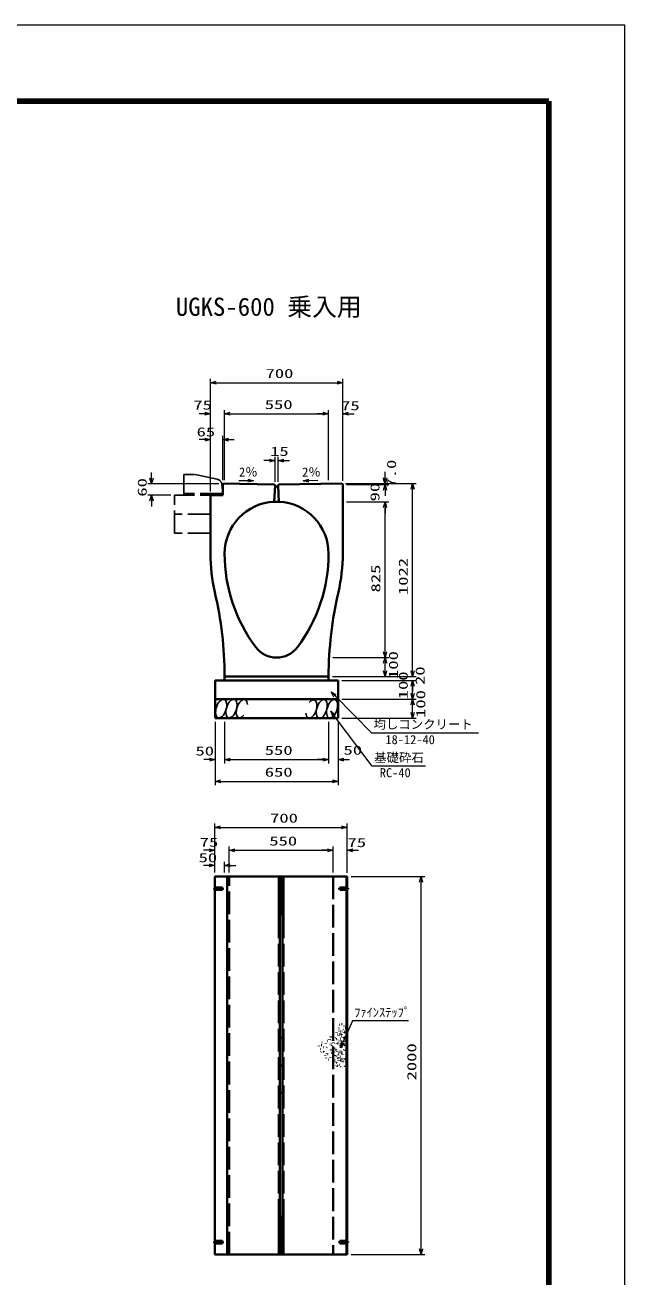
# Model space of a CAD drawing. Units: millimetres on the paper. Extents: x 0 to 841, y 0 to 594.
# Drawn here: x 682.3 to 841, y 262.9 to 594 of the extents above; entities that cross this region are included whole.
import ezdxf
from ezdxf.enums import TextEntityAlignment as Align

# ---------------------------------------------------------------- set-up
doc = ezdxf.new("R2010")
doc.units = ezdxf.units.MM
doc.linetypes.add('DASHED', pattern=[7.5, 6, -1.5])
doc.linetypes.add('USER1', pattern=[18.5, 12, -1.5, 3.5, -1.5])
for name, color, linetype, lineweight in [('D-BMK（構造物基準線）', 2, 'USER1', 18), ('D-STR-DIM（寸法）', 7, 'Continuous', 13), ('D-STR-HTXT(均しCON-旗)', 7, 'Continuous', 13), ('D-STR-HTXT(基礎砕石-旗)', 7, 'Continuous', 13), ('D-STR-HTXT（旗上げ）', 7, 'Continuous', 13), ('D-STR-STRF(グリ)', 7, 'Continuous', 25), ('D-STR-STRF(歩車)', 7, 'DASHED', 25), ('D-STR（構造物）', 1, 'Continuous', 35), ('D-TTL-LINE（区切線）', 7, 'Continuous', 18), ('D-TTL（外枠）', 2, 'Continuous', 140)]:
    doc.layers.add(name, color=color, linetype=linetype, lineweight=lineweight)
doc.layers.add('D-STR-TXT(文字)', color=7, linetype='Continuous')
doc.styles.add('ＭＳ ゴシック', font='')
doc.styles.get('ＭＳ ゴシック').set_extended_font_data('MS Gothic')

# ---------------------------------------------------------------- blocks, each defined once
blk = doc.blocks.new('_Open30')
at = {"color": 7, "linetype": 'Continuous', "lineweight": 13}
for p, q in [((-1, 0.2679), (0, 0)), ((0, 0), (-1, -0.2679)), ((0, 0), (-1, 0))]:
    blk.add_line(p, q, dxfattribs=at)

msp = doc.modelspace()

# ---------------------------------------------------------------- linework, layer by layer
at = {"layer": 'D-BMK（構造物基準線）'}
for p, q in [((732.109, 365.601), (734.958, 365.601)), ((768.033, 365.601), (765.183, 365.601)), ((732.109, 272.101), (734.958, 272.101)), ((768.033, 272.101), (765.183, 272.101))]:
    msp.add_line(p, q, dxfattribs=at)
at = {"layer": 'D-STR-DIM（寸法）'}
for p, q in [((731.371, 492.183), (731.371, 500.391)), ((766.371, 492.183), (766.371, 500.391)), ((732.871, 499.391), (764.871, 499.391)), ((729.871, 491.183), (728.371, 491.183)), ((731.371, 470.65), (731.371, 492.183)), ((735.121, 473.725), (735.121, 492.183)), ((735.121, 473.635), (735.121, 492.183)), ((736.621, 491.183), (738.121, 491.183)), ((736.621, 491.183), (761.121, 491.183)), ((761.121, 491.183), (759.621, 491.183)), ((762.621, 473.725), (762.621, 492.183)), ((762.621, 473.645), (762.621, 492.183)), ((766.371, 473.463), (766.371, 492.183)), ((767.871, 491.183), (769.371, 491.183)), ((729.871, 484.373), (728.371, 484.373)), ((731.371, 470.65), (731.371, 485.373)), ((734.621, 473.65), (734.621, 485.373)), ((736.121, 484.373), (737.621, 484.373)), ((746.978, 478.802), (745.478, 478.802)), ((748.478, 473.208), (748.478, 479.802)), ((749.27, 473.192), (749.27, 479.802)), ((750.77, 478.802), (752.27, 478.802)), ((715.787, 474.15), (715.787, 475.65)), ((738.926, 473.562), (741.287, 473.515)), ((759.777, 473.545), (757.416, 473.497)), ((777.564, 474.295), (777.564, 475.795)), ((777.564, 473.963), (777.564, 475.463)), ((733.621, 472.65), (714.787, 472.65)), ((767.121, 472.795), (778.564, 472.795)), ((767.371, 472.463), (778.564, 472.463)), ((767.371, 472.463), (778.564, 472.463)), ((768.121, 472.795), (785.824, 472.795)), ((777.564, 470.963), (777.564, 469.463)), ((784.824, 423.195), (784.824, 471.295)), ((720.871, 469.65), (714.787, 469.65)), ((715.787, 468.15), (715.787, 466.65)), ((767.371, 467.945), (778.564, 467.945)), ((767.371, 467.945), (778.564, 467.945)), ((777.564, 428.195), (777.564, 466.445)), ((777.564, 466.445), (777.564, 464.945)), ((763.758, 426.695), (778.564, 426.695)), ((763.758, 426.695), (778.564, 426.695)), ((777.564, 423.195), (777.564, 425.195)), ((784.824, 423.195), (784.824, 424.695)), ((763.621, 421.695), (785.824, 421.695)), ((763.621, 421.695), (778.564, 421.695)), ((763.621, 421.695), (785.824, 421.695)), ((766.121, 420.695), (785.824, 420.695)), ((766.121, 420.695), (785.824, 420.695)), ((784.824, 417.195), (784.824, 419.195)), ((784.824, 419.195), (784.824, 417.695)), ((766.121, 415.695), (785.824, 415.695)), ((766.121, 415.695), (785.824, 415.695)), ((784.824, 412.195), (784.824, 414.195)), ((766.121, 410.695), (785.824, 410.695)), ((732.622, 409.695), (732.622, 398.728)), ((735.122, 409.695), (735.122, 398.728)), ((735.122, 409.695), (735.122, 398.728)), ((762.621, 409.695), (762.621, 398.728)), ((762.621, 409.695), (762.621, 398.728)), ((765.121, 409.695), (765.121, 398.728)), ((731.122, 399.728), (729.622, 399.728)), ((732.622, 398.728), (732.622, 392.954)), ((736.622, 399.728), (738.122, 399.728)), ((736.622, 399.728), (761.121, 399.728)), ((761.121, 399.728), (759.621, 399.728)), ((765.121, 398.728), (765.121, 392.954)), ((766.621, 399.728), (768.121, 399.728)), ((734.122, 393.954), (763.621, 393.954)), ((732.571, 376.748), (732.571, 382.798)), ((734.071, 381.798), (766.071, 381.798)), ((767.571, 376.748), (767.571, 382.798)), ((731.071, 375.748), (729.571, 375.748)), ((732.571, 369.851), (732.571, 376.748)), ((736.321, 369.851), (736.321, 376.748)), ((736.321, 369.851), (736.321, 376.748)), ((737.821, 375.748), (739.321, 375.748)), ((737.821, 375.748), (762.321, 375.748)), ((762.321, 375.748), (760.821, 375.748)), ((763.821, 369.851), (763.821, 376.748)), ((763.821, 369.851), (763.821, 376.748)), ((767.571, 369.821), (767.571, 376.748)), ((769.071, 375.748), (770.571, 375.748)), ((768.571, 368.851), (788.074, 368.851)), ((787.074, 270.351), (787.074, 367.351)), ((768.571, 268.851), (788.074, 268.851))]:
    msp.add_line(p, q, dxfattribs=at)
at = {"layer": 'D-STR-HTXT(均しCON-旗)'}
msp.add_lwpolyline([(802.269, 406.747), (774.061, 406.747), (764.339, 416.564)], dxfattribs=at)
at = {"layer": 'D-STR-HTXT(基礎砕石-旗)'}
msp.add_lwpolyline([(788.243, 397.998), (774.139, 397.998), (764.135, 411.324)], dxfattribs=at)
at = {"layer": 'D-STR-HTXT（旗上げ）'}
for p, q in [((731.071, 371.734), (729.571, 371.734)), ((732.571, 369.851), (732.571, 372.734)), ((735.071, 369.851), (735.071, 372.734)), ((736.571, 371.734), (738.071, 371.734))]:
    msp.add_line(p, q, dxfattribs=at)
msp.add_lwpolyline([(783.743, 330.639), (768.913, 330.639), (766.414, 324.888)], dxfattribs=at)
at = {"layer": 'D-STR-STRF(グリ)'}
for centre, major_axis in [((734.216, 413.218), (0.79, 2.421)), ((736.938, 413.218), (0.79, 2.421)), ((760.825, 413.137), (-0.771, -2.427)), ((763.547, 413.159), (-0.771, -2.427))]:
    msp.add_ellipse(centre, major_axis=major_axis, ratio=0.5139, dxfattribs=at)
for centre, major_axis in [((739.678, 413.218), (0.79, 2.421)), ((758.085, 413.116), (-0.771, -2.427))]:
    msp.add_ellipse(centre, major_axis=major_axis, ratio=0.5139, start_param=5.3575563, end_param=10.3750652, dxfattribs=at)
at = {"layer": 'D-STR-STRF(歩車)'}
for p, q in [((727.121, 475.15), (724.371, 475.15)), ((724.371, 475.15), (724.371, 469.65)), ((733.196, 473.876), (727.121, 475.15)), ((734.621, 470.15), (724.371, 470.15)), ((734.381, 472.557), (734.621, 470.15)), ((721.871, 459.65), (721.871, 469.65)), ((734.621, 469.65), (721.871, 469.65)), ((731.371, 459.63), (731.371, 469.63)), ((731.371, 464.63), (721.871, 464.65)), ((731.371, 459.63), (721.871, 459.65))]:
    msp.add_line(p, q, dxfattribs=at)
msp.add_arc((732.888, 472.408), 1.5, 5.71077, 78.15158, dxfattribs=at)
at = {"layer": 'D-STR（構造物）'}
for p, q in [((734.621, 472.735), (748.246, 472.463)), ((734.621, 472.735), (734.621, 469.65)), ((748.246, 467.931), (748.479, 472.198)), ((748.479, 472.208), (748.247, 472.463)), ((748.724, 471.958), (748.869, 471.958)), ((749.014, 471.958), (748.869, 471.958)), ((749.264, 472.208), (749.496, 472.463)), ((749.265, 472.21), (749.496, 467.931)), ((749.496, 472.463), (766.121, 472.795)), ((766.371, 472.55), (766.121, 472.795)), ((766.371, 472.55), (766.371, 454.195)), ((734.621, 469.65), (731.371, 469.65)), ((731.371, 469.63), (731.371, 454.163)), ((732.622, 420.695), (765.121, 420.695)), ((732.622, 410.695), (732.622, 420.695)), ((735.122, 421.695), (762.621, 421.695)), ((735.122, 420.695), (735.122, 421.695)), ((762.621, 420.695), (762.621, 421.695)), ((765.121, 410.695), (765.121, 420.695)), ((732.622, 415.695), (765.121, 415.695)), ((732.622, 410.695), (765.121, 410.695)), ((732.571, 268.851), (732.571, 368.851)), ((732.571, 368.851), (767.571, 368.851)), ((735.821, 268.851), (735.821, 368.851)), ((749.446, 358.502), (749.446, 368.851)), ((749.446, 358.502), (749.446, 368.851)), ((749.946, 368.851), (750.071, 358.877)), ((750.196, 368.851), (750.071, 358.877)), ((750.696, 358.502), (750.696, 368.851)), ((767.321, 368.851), (767.321, 268.851)), ((767.571, 368.851), (767.571, 268.851)), ((749.696, 358.502), (749.696, 279.199)), ((750.446, 358.502), (750.446, 279.199)), ((765.339, 328.728), (765.392, 328.675)), ((765.432, 328.005), (765.367, 327.968)), ((765.392, 328.675), (765.445, 328.728)), ((765.453, 329.583), (765.525, 329.563)), ((765.819, 327.856), (765.745, 327.869)), ((766.078, 329.758), (766.136, 329.806)), ((766.136, 329.806), (766.184, 329.749)), ((766.158, 327.784), (766.183, 327.855)), ((766.637, 328.319), (766.565, 328.3)), ((766.618, 328.392), (766.637, 328.319)), ((766.654, 329.252), (766.729, 329.252)), ((767.001, 328.867), (767.054, 328.92)), ((767.054, 328.92), (767.107, 328.867)), ((750.696, 326.11), (749.446, 326.11)), ((760.914, 324.923), (760.839, 324.93)), ((761.879, 324.633), (761.885, 324.707)), ((762.357, 325.247), (762.432, 325.254)), ((762.667, 325.754), (762.686, 325.827)), ((763.139, 326.337), (763.086, 326.39)), ((763.115, 325.63), (763.179, 325.668)), ((763.133, 324.54), (763.165, 324.472)), ((763.139, 326.337), (763.192, 326.39)), ((763.555, 326.514), (763.518, 326.579)), ((763.622, 324.781), (763.548, 324.787)), ((763.931, 325.517), (763.905, 325.446)), ((764.182, 324.803), (764.114, 324.771)), ((764.182, 324.803), (764.15, 324.871)), ((764.52, 326.134), (764.463, 326.086)), ((764.684, 327.592), (764.678, 327.666)), ((764.705, 325.799), (764.767, 325.756)), ((764.767, 325.756), (764.724, 325.694)), ((764.87, 324.697), (764.821, 324.754)), ((764.973, 326.994), (764.902, 327.019)), ((765.122, 324.658), (765.057, 324.62)), ((765.084, 324.723), (765.122, 324.658)), ((765.348, 325.398), (765.423, 325.392)), ((765.385, 326.878), (765.417, 326.81)), ((765.602, 327.182), (765.541, 327.139)), ((765.602, 327.182), (765.645, 327.121)), ((765.713, 325.769), (765.788, 325.769)), ((765.732, 325.94), (765.719, 326.014)), ((765.798, 324.451), (765.779, 324.523)), ((765.956, 325.247), (765.884, 325.228)), ((766.036, 327.006), (766.097, 327.049)), ((766.144, 326.579), (766.07, 326.585)), ((766.097, 327.049), (766.14, 326.988)), ((766.119, 325.21), (766.18, 325.167)), ((766.18, 325.167), (766.137, 325.106)), ((766.366, 327.109), (766.434, 327.14)), ((766.488, 326.162), (766.44, 326.22)), ((766.599, 326.105), (766.538, 326.062)), ((766.642, 326.043), (766.599, 326.105)), ((766.755, 327.482), (766.768, 327.556)), ((766.768, 327.556), (766.841, 327.543)), ((766.8, 325.255), (766.874, 325.268)), ((766.891, 326.052), (766.817, 326.065)), ((766.874, 325.268), (766.887, 325.194)), ((766.878, 325.978), (766.891, 326.052)), ((766.882, 326.43), (766.919, 326.495)), ((766.919, 326.495), (766.984, 326.458)), ((766.949, 327.682), (767.011, 327.725)), ((767.011, 327.725), (767.054, 327.664)), ((760.074, 324.01), (760.054, 323.938)), ((760.491, 321.778), (760.471, 321.706)), ((760.526, 323.134), (760.601, 323.134)), ((760.63, 322.417), (760.573, 322.368)), ((760.757, 324.234), (760.699, 324.186)), ((760.805, 324.176), (760.757, 324.234)), ((761.35, 323.679), (761.275, 323.679)), ((761.295, 322.428), (761.36, 322.466)), ((761.36, 322.466), (761.322, 322.531)), ((761.729, 323.295), (761.675, 323.348)), ((761.736, 321.468), (761.71, 321.398)), ((762.097, 323.596), (762.129, 323.664)), ((762.19, 321.933), (762.17, 322.005)), ((762.374, 321.845), (762.309, 321.808)), ((762.374, 321.845), (762.411, 321.78)), ((762.498, 321.376), (762.551, 321.429)), ((763.235, 322.991), (763.235, 322.916)), ((763.31, 322.991), (763.235, 322.991)), ((763.371, 322.221), (763.442, 322.195)), ((763.408, 324.043), (763.465, 324.091)), ((763.465, 324.091), (763.513, 324.034)), ((763.703, 322.864), (763.683, 322.937)), ((763.983, 323.537), (764.058, 323.537)), ((764.085, 322.472), (764.017, 322.44)), ((764.058, 323.537), (764.058, 323.462)), ((764.117, 322.404), (764.085, 322.472)), ((764.384, 323.205), (764.331, 323.152)), ((764.416, 321.455), (764.348, 321.423)), ((764.448, 321.387), (764.416, 321.455)), ((764.663, 322.97), (764.605, 322.922)), ((764.663, 322.97), (764.711, 322.912)), ((764.694, 321.353), (764.668, 321.282)), ((764.848, 322.634), (764.909, 322.591)), ((764.909, 322.591), (764.866, 322.53)), ((765.188, 321.555), (765.116, 321.536)), ((765.243, 322.004), (765.168, 322.004)), ((765.169, 321.628), (765.188, 321.555)), ((765.565, 322.227), (765.491, 322.233)), ((765.562, 324.051), (765.525, 323.986)), ((765.553, 322.641), (765.61, 322.69)), ((765.61, 322.69), (765.562, 322.747)), ((765.713, 321.18), (765.788, 321.18)), ((765.726, 324.432), (765.798, 324.451)), ((765.985, 323.695), (765.972, 323.621)), ((766.099, 322.083), (766.027, 322.063)), ((766.119, 322.456), (766.047, 322.476)), ((766.118, 322.01), (766.099, 322.083)), ((766.1, 322.384), (766.119, 322.456)), ((766.24, 323.884), (766.178, 323.841)), ((766.24, 323.884), (766.283, 323.823)), ((766.285, 321.725), (766.343, 321.773)), ((766.343, 321.773), (766.295, 321.831)), ((766.68, 322.897), (766.742, 322.94)), ((766.742, 322.94), (766.785, 322.879)), ((766.93, 324.2), (766.856, 324.187)), ((766.943, 324.126), (766.93, 324.2)), ((767.033, 322.888), (767.02, 322.814)), ((767.039, 321.691), (767.032, 321.616)), ((767.172, 324.029), (767.111, 324.072)), ((767.129, 323.968), (767.172, 324.029)), ((749.696, 318.851), (750.446, 318.851)), ((761.955, 320.822), (761.987, 320.754)), ((762.478, 320.398), (762.535, 320.446)), ((762.535, 320.446), (762.584, 320.389)), ((763.114, 320.884), (763.134, 320.957)), ((763.634, 320.722), (763.641, 320.648)), ((764.16, 320.35), (764.16, 320.275)), ((764.276, 320.058), (764.223, 320.005)), ((764.705, 319.527), (764.63, 319.527)), ((764.69, 318.748), (764.658, 318.68)), ((764.705, 319.602), (764.705, 319.527)), ((765.036, 320.803), (764.964, 320.822)), ((765.055, 318.764), (765.002, 318.817)), ((765.002, 318.711), (765.055, 318.764)), ((765.017, 320.73), (765.036, 320.803)), ((765.259, 320.12), (765.202, 320.072)), ((765.259, 320.12), (765.211, 320.177)), ((765.349, 320.045), (765.349, 320.12)), ((765.457, 320.855), (765.404, 320.908)), ((765.404, 320.802), (765.457, 320.855)), ((765.51, 319.024), (765.563, 318.971)), ((765.773, 320.401), (765.705, 320.433)), ((765.811, 318.549), (765.879, 318.517)), ((765.879, 318.517), (765.847, 318.449)), ((765.881, 320.044), (765.955, 320.037)), ((765.955, 320.037), (765.949, 319.963)), ((766.226, 320.572), (766.153, 320.592)), ((766.226, 320.572), (766.206, 320.5)), ((766.449, 319.889), (766.391, 319.841)), ((766.401, 319.947), (766.449, 319.889)), ((766.81, 320.57), (766.816, 320.645)), ((766.916, 318.686), (766.922, 318.761)), ((767.006, 320.417), (766.958, 320.475)), ((767.055, 318.485), (767.112, 318.533)), ((767.112, 318.533), (767.064, 318.591)), ((767.138, 319.732), (767.145, 319.807)), ((749.446, 311.592), (750.696, 311.592)), ((749.446, 279.199), (749.446, 268.851)), ((749.946, 268.851), (750.071, 278.824)), ((749.946, 268.851), (750.071, 278.824)), ((750.196, 268.851), (750.071, 278.824)), ((750.196, 268.851), (750.071, 278.824)), ((750.696, 279.199), (750.696, 268.851)), ((767.571, 268.851), (732.571, 268.851))]:
    msp.add_line(p, q, dxfattribs=at)
at = {"layer": 'D-STR（構造物）', "linetype": 'DASHED'}
for p, q in [((736.321, 268.851), (736.321, 368.851)), ((749.696, 358.502), (749.696, 368.851)), ((750.446, 358.502), (750.446, 368.851)), ((763.821, 368.851), (763.821, 268.851)), ((732.571, 365.951), (734.571, 365.951)), ((732.571, 365.251), (734.571, 365.251)), ((734.571, 365.251), (734.571, 365.951)), ((765.571, 365.251), (765.571, 365.951)), ((767.571, 365.951), (765.571, 365.951)), ((767.571, 365.251), (765.571, 365.251)), ((749.446, 358.502), (749.446, 279.199)), ((750.696, 358.502), (750.696, 279.199)), ((749.696, 279.199), (749.696, 268.851)), ((750.446, 279.199), (750.446, 268.851)), ((732.571, 272.451), (734.571, 272.451)), ((732.571, 271.751), (734.571, 271.751)), ((734.571, 272.451), (734.571, 271.751)), ((767.571, 272.451), (765.571, 272.451)), ((765.571, 272.451), (765.571, 271.751)), ((767.571, 271.751), (765.571, 271.751))]:
    msp.add_line(p, q, dxfattribs=at)
at = {"layer": 'D-STR（構造物）'}
for centre, radius, start, end in [((748.724, 472.208), 0.25, 180, 270), ((749.014, 472.208), 0.25, 270, 0), ((748.871, 454.195), 13.75, 92.60498, 179.99998), ((748.871, 454.195), 13.75, 0.00066, 87.39321), ((776.371, 454.195), 45, 180, 193.07082), ((776.371, 454.195), 41.25, 180, 216.87), ((721.371, 454.195), 41.25, 323.12999, 0), ((721.371, 454.195), 45, 346.92918, 0), ((635.372, 421.459), 99.75, 0.13536, 13.0708), ((862.371, 421.459), 99.75, 166.92918, 179.86464), ((748.871, 433.57), 6.875, 216.86998, 323.12997), ((750.071, 358.502), 0.375, 0, 180), ((750.071, 279.199), 0.375, 180, 0)]:
    msp.add_arc(centre, radius, start, end, dxfattribs=at)
at = {"layer": 'D-STR（構造物）', "linetype": 'DASHED'}
for centre, radius, start, end in [((748.874, 454.127), 13.818, 87.41724, 92.60177), ((750.071, 358.502), 0.625, 0, 180), ((750.071, 279.199), 0.625, 180, 0)]:
    msp.add_arc(centre, radius, start, end, dxfattribs=at)
at = {"layer": 'D-TTL-LINE（区切線）'}
for p, q in [((841, 594), (0, 594)), ((841, 0), (841, 594))]:
    msp.add_line(p, q, dxfattribs=at)
at = {"layer": 'D-TTL（外枠）'}
for p, q in [((820.9, 573.9), (20.1, 573.9)), ((820.9, 20.1), (820.9, 573.9))]:
    msp.add_line(p, q, dxfattribs=at)

# ---------------------------------------------------------------- block references
at = {"layer": 'D-STR-DIM（寸法）', "xscale": 1.5, "yscale": 1.5}
for p, rotation in [((731.371, 499.391), 180), ((735.121, 491.183), 180), ((735.121, 491.183), 180), ((766.371, 491.183), 180), ((734.621, 484.373), 180), ((749.27, 478.802), 180), ((715.787, 472.65), 270), ((742.787, 473.485), 358.85424), ((755.916, 473.467), 181.14576), ((777.564, 472.795), 270), ((777.564, 472.463), 270), ((777.564, 472.463), 90), ((784.824, 472.795), 90), ((715.787, 469.65), 90), ((777.564, 467.945), 90), ((777.564, 467.945), 90), ((777.564, 426.695), 270), ((777.564, 426.695), 90), ((777.564, 421.695), 270), ((784.824, 421.695), 270), ((784.824, 421.695), 270), ((784.824, 420.695), 90), ((784.824, 420.695), 90), ((784.824, 415.695), 270), ((784.824, 415.695), 90), ((784.824, 410.695), 270), ((735.122, 399.728), 180), ((735.122, 399.728), 180), ((765.121, 399.728), 180), ((732.622, 393.954), 180), ((732.571, 381.798), 180), ((736.321, 375.748), 180), ((736.321, 375.748), 180), ((767.571, 375.748), 180), ((787.074, 368.851), 90), ((787.074, 268.851), 270)]:
    msp.add_blockref('_Open30', p, dxfattribs=dict(at, rotation=rotation))
for p in [(766.371, 499.391), (731.371, 491.183), (762.621, 491.183), (762.621, 491.183), (731.371, 484.373), (748.478, 478.802), (732.622, 399.728), (762.621, 399.728), (762.621, 399.728), (765.121, 393.954), (767.571, 381.798), (732.571, 375.748), (763.821, 375.748), (763.821, 375.748)]:
    msp.add_blockref('_Open30', p, dxfattribs=at)
at = {"layer": 'D-STR-HTXT(均しCON-旗)', "xscale": 1.5, "yscale": 1.5, "rotation": 134.72505}
msp.add_blockref('_Open30', (763.283, 417.63), dxfattribs=at)
at = {"layer": 'D-STR-HTXT(基礎砕石-旗)', "xscale": 1.5, "yscale": 1.5, "rotation": 126.89552}
msp.add_blockref('_Open30', (763.235, 412.523), dxfattribs=at)
at = {"layer": 'D-STR-HTXT（旗上げ）', "xscale": 1.5, "yscale": 1.5}
msp.add_blockref('_Open30', (732.571, 371.734), dxfattribs=at)
for p, rotation in [((735.071, 371.734), 180), ((765.816, 323.512), 246.50838)]:
    msp.add_blockref('_Open30', p, dxfattribs=dict(at, rotation=rotation))

# ---------------------------------------------------------------- texts
at = {"layer": 'D-STR-DIM（寸法）', "style": 'ＭＳ ゴシック', "width": 1.5}
for s, p in [('700', (745.955, 499.928)), ('75', (726.852, 491.576)), ('550', (745.746, 491.72)), ('75', (765.936, 491.406)), ('65', (727.716, 484.476)), ('15', (747.161, 479.339)), ('50', (727.424, 400.095)), ('550', (745.746, 400.265)), ('50', (766.573, 400.303)), ('650', (745.746, 394.492)), ('700', (747.154, 382.335)), ('75', (728.551, 375.966)), ('550', (746.946, 376.285)), ('75', (767.635, 375.871))]:
    msp.add_text(s, height=2.405, dxfattribs=at).set_placement(p, align=Align.BOTTOM_LEFT)
at = {"layer": 'D-STR-DIM（寸法）', "style": 'ＭＳ ゴシック'}
for rotation, p in [(0.01, (738.933, 473.861)), (359.99, (755.634, 473.858))]:
    msp.add_text('2％', height=2.405, rotation=rotation, dxfattribs=at).set_placement(p, align=Align.BOTTOM_LEFT)
at = {"layer": 'D-STR-DIM（寸法）', "style": 'ＭＳ ゴシック', "width": 1.5}
for s, p in [('7.0', (781.177, 471.693)), ('60', (715.25, 469.275)), ('90', (776.798, 468.021)), ('825', (777.026, 443.941)), ('1022', (784.287, 443.249)), ('100', (781.672, 421.067)), ('20', (788.738, 419.476)), ('100', (784.287, 415.695)), ('100', (788.91, 410.762)), ('2000', (786.537, 314.893))]:
    msp.add_text(s, height=2.405, rotation=90, dxfattribs=at).set_placement(p, align=Align.BOTTOM_LEFT)
at = {"layer": 'D-STR-HTXT(均しCON-旗)', "style": 'ＭＳ ゴシック'}
for s, p in [('均しコンクリート', (774.509, 407.159)), ('18-12-40', (777.643, 403.097))]:
    msp.add_text(s, height=2.405, dxfattribs=at).set_placement(p, align=Align.BOTTOM_LEFT)
at = {"layer": 'D-STR-HTXT(基礎砕石-旗)', "style": 'ＭＳ ゴシック'}
for s, p in [('基礎砕石', (774.675, 398.334)), ('RC-40', (776.163, 394.348))]:
    msp.add_text(s, height=2.405, dxfattribs=at).set_placement(p, align=Align.BOTTOM_LEFT)
at = {"layer": 'D-STR-HTXT（旗上げ）', "style": 'ＭＳ ゴシック', "width": 1.5}
msp.add_text('50', height=2.405, dxfattribs=at).set_placement((728.238, 371.868), align=Align.BOTTOM_LEFT)
at = {"layer": 'D-STR-HTXT（旗上げ）', "style": 'ＭＳ ゴシック'}
msp.add_text('ﾌｧｲﾝｽﾃｯﾌﾟ', height=2.405, dxfattribs=at).set_placement((769.393, 330.964), align=Align.BOTTOM_LEFT)
at = {"layer": 'D-STR-TXT(文字)', "style": 'ＭＳ ゴシック'}
msp.add_text('UGKS-600 乗入用', height=4.811, dxfattribs=at).set_placement((722.229, 515.646), align=Align.BOTTOM_LEFT)

doc.saveas('drawing.dxf')
